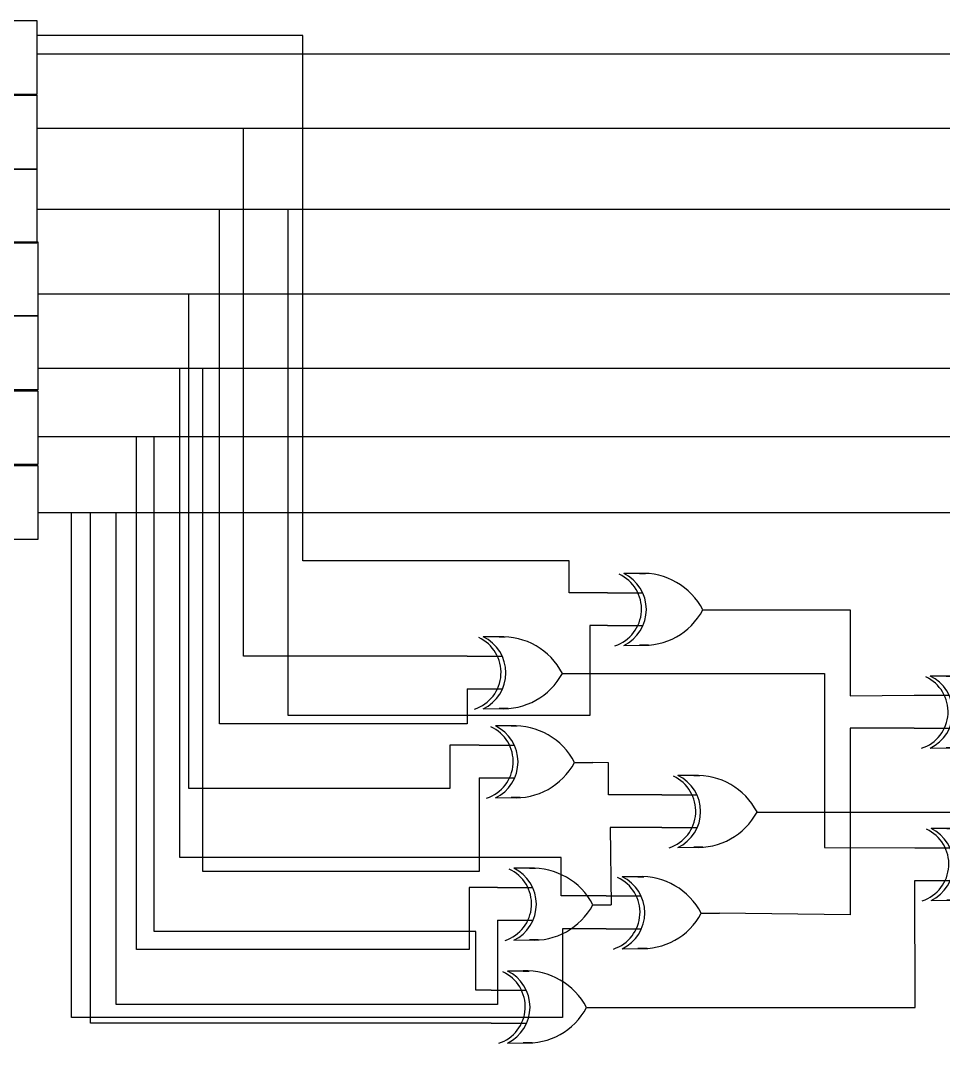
# Model space of a CAD drawing. Header units: millimetres. Extents: x 758 to 10507, y -281 to 3240.
# Drawn here: x 3188 to 6362, y -281 to 3240 of the extents above; entities that cross this region are included whole.
import ezdxf

# ---------------------------------------------------------------- set-up
doc = ezdxf.new("R2010")
doc.units = ezdxf.units.MM

# ---------------------------------------------------------------- blocks, each defined once
blk = doc.blocks.new('XOR')
for p, q in [((-280.6, 125.7), (-334.9, 125.7)), ((-390.5, 59.4), (-269.7, 59.4)), ((-62.9, 0), (0, 0)), ((-390.5, -53.5), (-269.7, -53.5)), ((-334.9, -122.2), (-280.6, -121))]:
    blk.add_line(p, q)
for points in [[(-280.6, 125.7), (-260, 125.7)], [(-249.4, -121), (-280.6, -121)]]:
    blk.add_lwpolyline(points)
for centre, radius, start, end in [((-405.8, 2.8), 132.2, 288.0536, 65.2858), ((-394.6, 1.7), 137.6, 295.7226, 64.2774), ((-270.3, -107.8), 233.8, 27.473, 92.5256), ((-265, 107.3), 228.8, 266.0853, 332.0271)]:
    blk.add_arc(centre, radius, start, end)

msp = doc.modelspace()

# ---------------------------------------------------------------- linework, layer by layer
for p, q in [((4159.2, 3188.6), (3244.5, 3188.6)), ((4159.2, 1381.6), (4159.2, 3188.6)), ((7243.2, 3124.8), (3244.5, 3124.8)), ((7238.9, 2868.4), (3244.5, 2868.4)), ((3955.4, 1054.4), (3955.4, 2868.4)), ((7234.5, 2590.2), (3244.5, 2590.2)), ((3872.1, 821.2), (3872.1, 2590.2)), ((4108.8, 849.8), (4108.8, 2590.2)), ((7245.1, 2299.2), (3247.8, 2299.2)), ((3766.9, 599.5), (3766.9, 2299.2)), ((7250.6, 2042.9), (3247.8, 2042.9)), ((3736.3, 362), (3736.3, 2042.9)), ((3815.2, 313.4), (3815.2, 2042.9)), ((7242.4, 1808.3), (3247.8, 1808.3)), ((3587.2, 45.8), (3587.2, 1808.3)), ((3648.6, 107.8), (3648.6, 1808.3)), ((7245.1, 1546.5), (3247.8, 1546.5)), ((3363.7, -188), (3363.7, 1546.5)), ((3429.4, -207.7), (3429.4, 1546.5)), ((3517.1, -143.2), (3517.1, 1546.5)), ((4540.9, 1381.6), (4159.2, 1381.6)), ((5075.4, 1381.6), (4540.9, 1381.6)), ((5075.4, 1272.3), (5075.4, 1381.6)), ((5206.7, 1272.3), (5075.4, 1272.3)), ((5597.2, 1213), (6041.1, 1213)), ((6041.1, 1213), (6041.1, 917.2)), ((5206.7, 1159.5), (5145.5, 1159.5)), ((5145.5, 1159.5), (5145.5, 849.8)), ((4540.9, 1054.4), (3955.4, 1054.4)), ((4723.8, 1054.4), (4540.9, 1054.4)), ((5114.3, 995), (5952.9, 995)), ((5952.9, 995), (5952.9, 395.7)), ((4723.8, 941.6), (4723.8, 821.2)), ((6041.1, 917.2), (6260.7, 919.5)), ((4540.9, 849.8), (4108.8, 849.8)), ((5145.5, 849.8), (4540.9, 849.8)), ((4540.9, 821.2), (3872.1, 821.2)), ((4723.8, 821.2), (4540.9, 821.2)), ((6260.7, 806.7), (6041.1, 806.7)), ((6041.1, 806.7), (6041.1, 164.8)), ((4765.5, 748.1), (4664.9, 748.1)), ((4664.9, 748.1), (4664.9, 599.5)), ((5210, 687.3), (5156, 688.7)), ((5210, 577.5), (5210, 687.3)), ((4765.5, 635.3), (4765.5, 313.4)), ((4544.2, 599.5), (3766.9, 599.5)), ((4664.9, 599.5), (4544.2, 599.5)), ((5393.2, 577.5), (5210, 577.5)), ((5783.7, 518.2), (6587.5, 518.2)), ((5393.2, 464.7), (5216.2, 464.7)), ((5216.2, 464.7), (5219.1, 199.2)), ((5952.9, 395.7), (6263.3, 395.5)), ((4544.2, 362), (3736.3, 362)), ((5046.8, 362), (4544.2, 362)), ((5046.8, 229.4), (5046.8, 362)), ((4544.2, 313.4), (3815.2, 313.4)), ((4765.5, 313.4), (4544.2, 313.4)), ((6264.4, -154.3), (6263.3, 282.6)), ((4828.6, 258.6), (4730.6, 258.6)), ((4730.6, 258.6), (4730.6, 45.8)), ((5201.5, 229.4), (5046.8, 229.4)), ((4828.6, 145.7), (4828.6, -143.2)), ((6041.1, 164.8), (5592, 170)), ((4544.2, 107.8), (3648.6, 107.8)), ((4753.4, 107.8), (4544.2, 107.8)), ((4753.4, -94.9), (4753.4, 107.8)), ((5201.5, 116.6), (5052, 116.6)), ((5052, 116.6), (5052, -188)), ((4544.2, 45.8), (3587.2, 45.8)), ((4730.6, 45.8), (4544.2, 45.8)), ((4806.9, -94.9), (4753.4, -94.9)), ((4544.2, -143.2), (3517.1, -143.2)), ((4828.6, -143.2), (4544.2, -143.2)), ((5197.4, -154.3), (6264.4, -154.3)), ((4544.2, -188), (3363.7, -188)), ((4544.2, -207.7), (3429.4, -207.7)), ((5052, -188), (4544.2, -188)), ((4806.9, -207.7), (4544.2, -207.7))]:
    msp.add_line(p, q)
for points in [[(3000, 3240.1), (3244.5, 3240.1), (3244.5, 2986.1), (3000, 2986.1)], [(3000, 2982.8), (3244.5, 2982.8), (3244.5, 2728.8), (3000, 2728.8)], [(3000, 2728.9), (3244.5, 2728.9), (3244.5, 2474.8), (3000, 2474.8)], [(3003.4, 2478.4), (3247.8, 2478.4), (3247.8, 2224.4), (3003.4, 2224.4)], [(3003.4, 2224.4), (3247.8, 2224.4), (3247.8, 1970.3), (3003.4, 1970.3)], [(3003.4, 1967.1), (3247.8, 1967.1), (3247.8, 1713), (3003.4, 1713)], [(3003.4, 1709.8), (3247.8, 1709.8), (3247.8, 1455.7), (3003.4, 1455.7)]]:
    msp.add_lwpolyline(points, close=True)

# ---------------------------------------------------------------- block references
for p in [(5597.2, 1213), (5114.3, 995), (6651.2, 860.1), (5156, 688.7), (5783.7, 518.2), (6653.8, 336.1), (5219.1, 199.2), (5592, 170), (5197.4, -154.3)]:
    msp.add_blockref('XOR', p)

doc.saveas('drawing.dxf')
